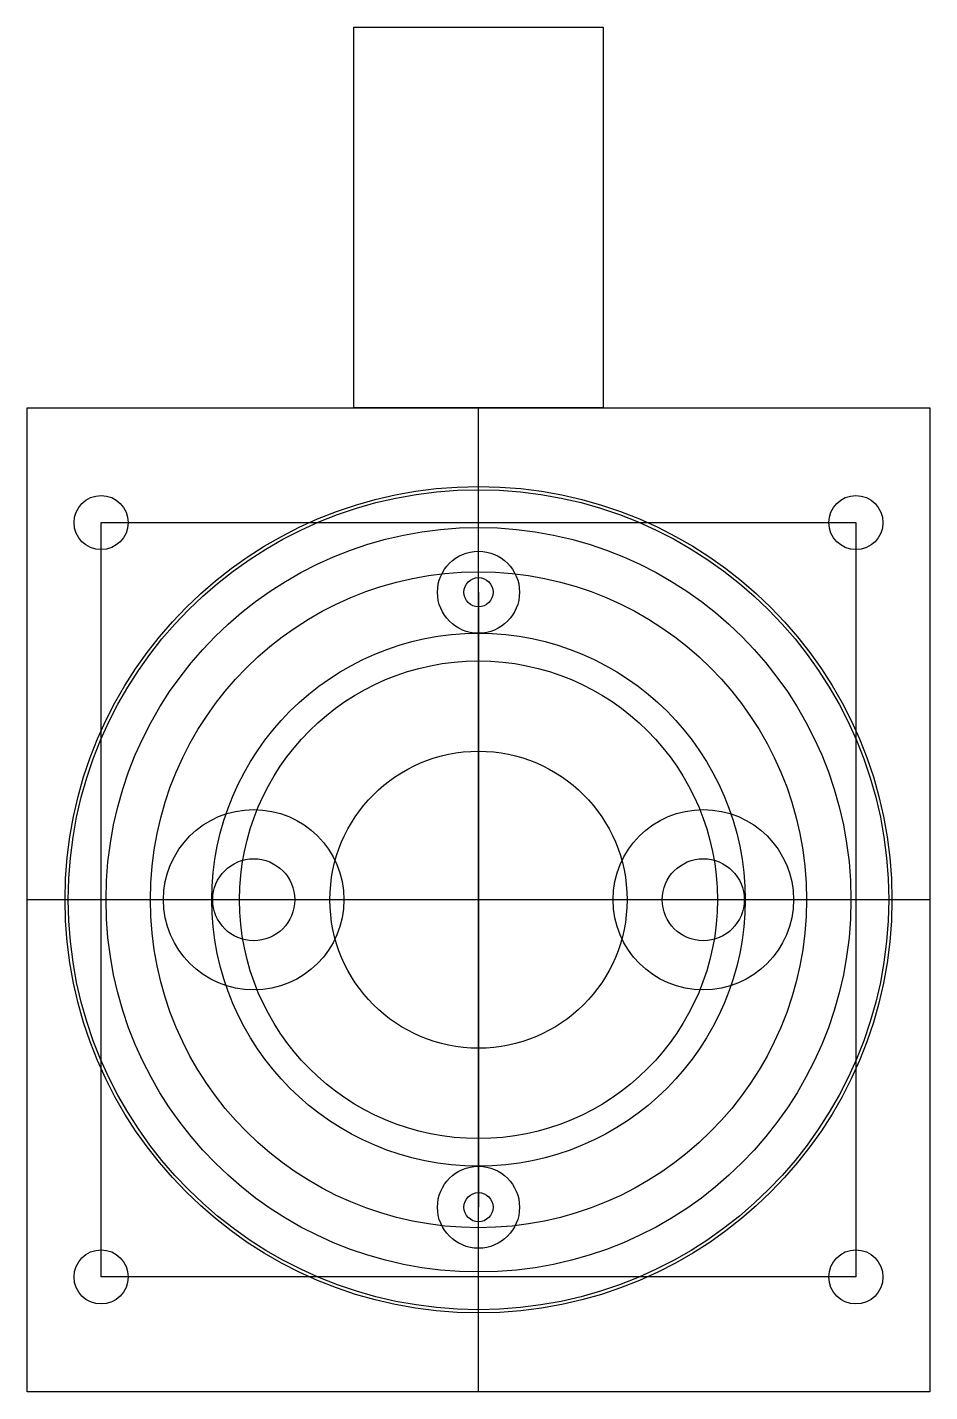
# Model space of a CAD drawing. Extents: x 7.81 to 10.56, y 29.5 to 33.66.
import ezdxf

# ---------------------------------------------------------------- set-up
doc = ezdxf.new("R2010")
doc.units = 0
doc.header["$LTSCALE"] = 5
doc.header["$MEASUREMENT"] = 0
doc.layers.add('Z0_BOTCOMP', color=4, linetype='Continuous')
doc.layers.add('Z0_CUT500', color=4, linetype='Continuous')

msp = doc.modelspace()

# ---------------------------------------------------------------- linework, layer by layer
at = {"layer": 'Z0_BOTCOMP', "color": 4, "linetype": 'Continuous', "lineweight": 25}
for p, q in [((8.8075, 32.5), (8.8075, 33.66)), ((8.8075, 33.66), (9.5675, 33.66)), ((9.5675, 33.66), (9.5675, 32.5)), ((7.8125, 32.5), (10.5625, 32.5)), ((7.8125, 29.5), (7.8125, 32.5)), ((9.5675, 32.5), (8.8075, 32.5)), ((9.1875, 29.5), (9.1875, 32.5)), ((10.5625, 32.5), (10.5625, 29.5)), ((8.0375, 32.15), (10.3375, 32.15)), ((8.0375, 29.85), (8.0375, 32.15)), ((9.1875, 29.85), (9.1875, 32.15)), ((10.3375, 32.15), (10.3375, 29.85)), ((9.1875, 31.9375), (9.1875, 30.0625)), ((9.1875, 30.2717), (9.1875, 31.7283)), ((10.5625, 31), (7.8125, 31)), ((10.3375, 31), (8.0375, 31)), ((9.9158, 31), (8.4592, 31)), ((9.8725, 31), (8.5025, 31)), ((10.3375, 29.85), (8.0375, 29.85)), ((10.5625, 29.5), (7.8125, 29.5))]:
    msp.add_line(p, q, dxfattribs=at)
for centre, radius in [((9.1875, 31), 1.25), ((8.0375, 32.15), 0.0825), ((10.3375, 32.15), 0.0825), ((9.1875, 31), 1.135), ((9.1875, 31.9375), 0.125), ((9.1875, 31), 1), ((9.1875, 31.9375), 0.0445), ((9.1875, 31), 0.8125), ((9.1875, 31), 0.7283), ((9.1875, 31), 0.4528), ((8.5025, 31), 0.275), ((9.8725, 31), 0.275), ((8.5025, 31), 0.125), ((9.8725, 31), 0.125), ((9.1875, 30.0625), 0.125), ((9.1875, 30.0625), 0.0445), ((8.0375, 29.85), 0.0825), ((10.3375, 29.85), 0.0825)]:
    msp.add_circle(centre, radius, dxfattribs=at)
at = {"layer": 'Z0_CUT500', "color": 5, "linetype": 'Continuous', "lineweight": 25}
msp.add_circle((9.1875, 31), 1.26, dxfattribs=at)

doc.saveas('drawing.dxf')
